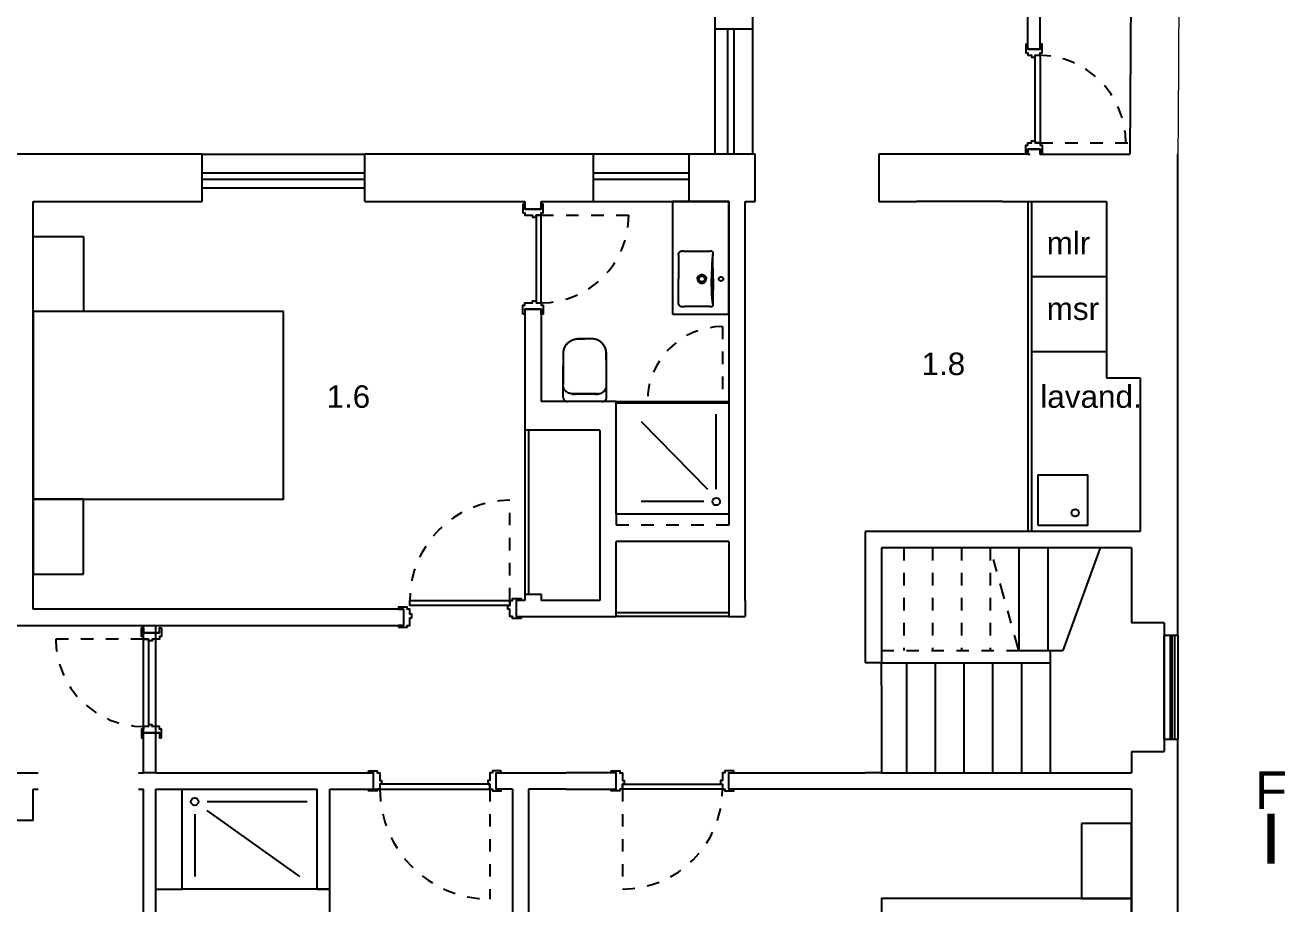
# Model space of a CAD drawing. Header units: millimetres. Extents: x 1778 to 2471, y 1406 to 1876.
# Drawn here: x 1789.61 to 1799.68, y 1624.33 to 1631.36 of the extents above; entities that cross this region are included whole.
import ezdxf
from ezdxf.enums import TextEntityAlignment as Align

# ---------------------------------------------------------------- set-up
doc = ezdxf.new("R2010")
doc.units = ezdxf.units.MM
doc.linetypes.add('DASHDOT', pattern=[25.4, 12.7, -6.35, 0, -6.35])
doc.linetypes.add('HIDDEN', pattern=[9.525, 6.35, -3.175])
for name, color, linetype in [('ARQ_CONSTRUIR_CORTE', 10, 'Continuous'), ('ARQ_CONSTRUIR_VISTA', 30, 'Continuous'), ('ARQ_CONTRUIR_VAOS', 40, 'Continuous'), ('ARQ_DEMOLIR_CORTE', 2, 'Continuous'), ('ARQ_EXISNTENTE_VISTA', 9, 'Continuous'), ('ARQ_EXISTENTE_CORTE', 6, 'Continuous'), ('ARQ_LINHA_CORTE', 4, 'Continuous'), ('ARQ_MOBILIARIO', 8, 'Continuous')]:
    doc.layers.add(name, color=color, linetype=linetype)
doc.layers.add('construcao', color=6, linetype='Continuous', lineweight=0)
doc.styles.get("Standard").update_dxf_attribs({"font": 'arial.ttf'})

msp = doc.modelspace()

# ---------------------------------------------------------------- linework, layer by layer
at = {"layer": 'ARQ_CONSTRUIR_CORTE'}
for p, q in [((1795.12, 1635.468), (1795.12, 1631.328)), ((1795.42, 1635.468), (1795.42, 1631.328)), ((1797.72, 1631.168), (1797.72, 1635.168)), ((1797.62, 1631.168), (1797.62, 1633.308)), ((1798.446, 1631.803), (1798.437, 1630.328)), ((1795.42, 1631.328), (1795.12, 1631.328)), ((1797.62, 1631.168), (1797.72, 1631.168)), ((1797.62, 1630.328), (1797.62, 1630.368)), ((1797.62, 1630.368), (1797.72, 1630.368)), ((1797.72, 1630.368), (1797.72, 1630.328)), ((1795.42, 1630.328), (1795.12, 1630.328)), ((1797.42, 1630.328), (1796.73, 1630.328)), ((1797.72, 1630.328), (1797.74, 1630.328)), ((1793.6, 1629.888), (1793.73, 1629.888)), ((1797.42, 1629.948), (1796.73, 1629.948)), ((1793.6, 1629.088), (1793.73, 1629.088)), ((1794.33, 1628.348), (1793.73, 1628.348)), ((1794.33, 1627.448), (1794.33, 1628.348)), ((1793.73, 1628.118), (1793.6, 1628.118)), ((1794.2, 1628.118), (1793.73, 1628.118)), ((1794.2, 1628.118), (1794.2, 1626.758)), ((1795.23, 1627.448), (1794.33, 1627.448)), ((1794.33, 1626.758), (1794.33, 1627.228)), ((1795.23, 1627.228), (1794.33, 1627.228)), ((1793.6, 1626.808), (1793.6, 1626.758)), ((1793.6, 1626.808), (1793.73, 1626.808)), ((1794.33, 1626.628), (1794.33, 1626.758)), ((1795.23, 1626.758), (1795.23, 1626.628)), ((1795.36, 1626.758), (1795.36, 1626.628)), ((1792.63, 1626.688), (1792.63, 1626.558)), ((1796.32, 1626.688), (1796.32, 1626.558)), ((1790.55, 1625.378), (1790.55, 1626.558)), ((1790.65, 1625.378), (1790.65, 1626.558)), ((1790.68, 1626.498), (1790.55, 1626.498)), ((1796.45, 1626.258), (1796.32, 1626.258)), ((1790.68, 1625.698), (1790.55, 1625.698)), ((1792.39, 1625.248), (1792.39, 1625.378)), ((1794.33, 1625.378), (1793.93, 1625.378)), ((1794.33, 1625.248), (1794.33, 1625.378)), ((1795.23, 1625.248), (1795.23, 1625.378)), ((1796.45, 1625.378), (1796.32, 1625.378)), ((1790.55, 1621.998), (1790.55, 1625.248)), ((1790.65, 1623.648), (1790.65, 1625.248)), ((1791.94, 1624.448), (1791.94, 1625.248)), ((1792.04, 1624.448), (1792.04, 1625.248)), ((1793.93, 1625.248), (1794.33, 1625.248)), ((1789.67, 1624.998), (1789.54, 1624.998)), ((1790.65, 1624.448), (1790.86, 1624.448)), ((1791.94, 1624.448), (1792.04, 1624.448)), ((1792.04, 1624.448), (1791.94, 1624.448))]:
    msp.add_line(p, q, dxfattribs=at)
at = {"layer": 'ARQ_CONSTRUIR_VISTA'}
for p, q in [((1795.12, 1631.328), (1795.12, 1630.328)), ((1795.42, 1631.328), (1795.42, 1630.328)), ((1797.62, 1629.948), (1797.62, 1627.308)), ((1797.65, 1629.948), (1797.65, 1628.748)), ((1797.65, 1629.348), (1798.25, 1629.348)), ((1794.138, 1628.849), (1794.022, 1628.849)), ((1797.65, 1628.748), (1798.25, 1628.748)), ((1797.65, 1628.748), (1797.65, 1627.308)), ((1793.976, 1628.411), (1793.976, 1628.411)), ((1793.976, 1628.411), (1793.976, 1628.411)), ((1793.978, 1628.411), (1793.978, 1628.411)), ((1793.978, 1628.411), (1793.978, 1628.411)), ((1793.979, 1628.411), (1793.979, 1628.41)), ((1793.98, 1628.408), (1793.993, 1628.408)), ((1793.995, 1628.41), (1793.995, 1628.411)), ((1794.165, 1628.41), (1794.165, 1628.411)), ((1794.167, 1628.408), (1794.18, 1628.408)), ((1794.182, 1628.411), (1794.182, 1628.411)), ((1794.182, 1628.411), (1794.182, 1628.411)), ((1794.182, 1628.411), (1794.182, 1628.41)), ((1794.184, 1628.411), (1794.184, 1628.411)), ((1794.184, 1628.411), (1794.184, 1628.411)), ((1794.219, 1628.348), (1793.941, 1628.348)), ((1794.33, 1628.348), (1795.23, 1628.348)), ((1794.33, 1628.338), (1795.23, 1628.338)), ((1794.53, 1628.188), (1795.059, 1627.648)), ((1795.13, 1627.648), (1795.13, 1628.248)), ((1795.03, 1627.548), (1794.53, 1627.548)), ((1795.23, 1626.658), (1794.33, 1626.658)), ((1795.23, 1626.628), (1794.33, 1626.628)), ((1796.45, 1626.078), (1796.45, 1626.258)), ((1796.45, 1625.478), (1796.45, 1625.378)), ((1790.86, 1624.448), (1790.86, 1625.248)), ((1791.06, 1625.148), (1791.86, 1625.148)), ((1790.96, 1625.048), (1790.96, 1624.548)), ((1791.8, 1624.548), (1791.06, 1625.076))]:
    msp.add_line(p, q, dxfattribs=at)
for points in [[(1794.78, 1629.048), (1795.23, 1629.048), (1795.23, 1629.948), (1794.78, 1629.948)], [(1797.7, 1627.358), (1798.1, 1627.358), (1798.1, 1627.758), (1797.7, 1627.758)]]:
    msp.add_lwpolyline(points, close=True, dxfattribs=at)
at = {"layer": 'ARQ_CONSTRUIR_VISTA', "flags": 128}
for points in [[(1795.099, 1629.329), (1795.099, 1629.332), (1795.099, 1629.334), (1795.099, 1629.336), (1795.1, 1629.338), (1795.1, 1629.339), (1795.1, 1629.341), (1795.1, 1629.342), (1795.101, 1629.342), (1795.101, 1629.343), (1795.101, 1629.343), (1795.101, 1629.342), (1795.102, 1629.342), (1795.102, 1629.341), (1795.102, 1629.339), (1795.103, 1629.338), (1795.103, 1629.336), (1795.103, 1629.334), (1795.103, 1629.332), (1795.103, 1629.329), (1795.103, 1629.327), (1795.103, 1629.325), (1795.103, 1629.323), (1795.103, 1629.321), (1795.102, 1629.319), (1795.102, 1629.318), (1795.102, 1629.317), (1795.101, 1629.316), (1795.101, 1629.316), (1795.101, 1629.316), (1795.101, 1629.316), (1795.1, 1629.317), (1795.1, 1629.318), (1795.1, 1629.319), (1795.1, 1629.321), (1795.099, 1629.323), (1795.099, 1629.325), (1795.099, 1629.327), (1795.099, 1629.329)], [(1794.022, 1628.849), (1794.045, 1628.849), (1794.063, 1628.849), (1794.068, 1628.849), (1794.08, 1628.849)], [(1794.138, 1628.849), (1794.115, 1628.849), (1794.097, 1628.849), (1794.092, 1628.849), (1794.08, 1628.849)]]:
    msp.add_lwpolyline(points, dxfattribs=at)
at = {"layer": 'ARQ_CONSTRUIR_VISTA'}
for centre, radius in [((1795.015, 1629.329), 0.023), ((1795.015, 1629.329), 0.023), ((1795.168, 1629.329), 0.0175), ((1795.13, 1627.548), 0.03), ((1798, 1627.458), 0.03), ((1790.96, 1625.148), 0.03)]:
    msp.add_circle(centre, radius, dxfattribs=at)
for centre, radius, start, end in [((1793.941, 1628.381), 0.0336, 220.8143, 269.9974), ((1793.98, 1628.41), 0.0017, 180, 270), ((1793.993, 1628.41), 0.0017, 270, 0), ((1794.003, 1628.425), 0.0181, 244.3325, 306.1306), ((1794.158, 1628.425), 0.0181, 234.1336, 295.6675), ((1794.167, 1628.41), 0.0017, 180, 270), ((1794.18, 1628.41), 0.0017, 270, 0), ((1794.219, 1628.381), 0.0336, 270.0041, 319.2085)]:
    msp.add_arc(centre, radius, start, end, dxfattribs=at)
for points, knots in [([(1794.829, 1629.522), (1794.829, 1629.525), (1794.83, 1629.528), (1794.831, 1629.533), (1794.831, 1629.534), (1794.832, 1629.537), (1794.832, 1629.537), (1794.833, 1629.539), (1794.833, 1629.539), (1794.835, 1629.543), (1794.837, 1629.545), (1794.841, 1629.548), (1794.842, 1629.549), (1794.845, 1629.55), (1794.846, 1629.551), (1794.85, 1629.552), (1794.853, 1629.553), (1794.858, 1629.553), (1794.86, 1629.553), (1794.863, 1629.553), (1794.864, 1629.553), (1794.869, 1629.552), (1794.872, 1629.552), (1794.875, 1629.551), (1794.875, 1629.551), (1794.875, 1629.551), (1794.875, 1629.551), (1794.875, 1629.551), (1794.875, 1629.551), (1794.876, 1629.551), (1794.876, 1629.551), (1794.877, 1629.551), (1794.877, 1629.551), (1794.878, 1629.55), (1794.879, 1629.55), (1794.88, 1629.55)], [0, 0, 0, 0, 0.125, 0.125, 0.1875, 0.1875, 0.21875, 0.21875, 0.25, 0.25, 0.375, 0.375, 0.4375, 0.4375, 0.5, 0.5, 0.625, 0.625, 0.6875, 0.6875, 0.75, 0.75, 0.875, 0.875, 0.882812, 0.882812, 0.886719, 0.886719, 0.890625, 0.890625, 0.90625, 0.90625, 0.9375, 0.9375, 1, 1, 1, 1]), ([(1794.829, 1629.522), (1794.829, 1629.486), (1794.829, 1629.422), (1794.829, 1629.358), (1794.829, 1629.329)], [0, 0, 0, 0, 0.56, 1, 1, 1, 1]), ([(1794.88, 1629.55), (1794.896, 1629.55), (1794.912, 1629.55), (1794.945, 1629.55), (1794.961, 1629.55), (1794.993, 1629.55), (1795.009, 1629.55), (1795.034, 1629.55), (1795.042, 1629.55), (1795.052, 1629.55), (1795.054, 1629.55), (1795.058, 1629.55), (1795.06, 1629.55), (1795.066, 1629.55), (1795.07, 1629.55), (1795.074, 1629.55)], [0, 0, 0, 0, 0.25, 0.25, 0.5, 0.5, 0.75, 0.75, 0.875, 0.875, 0.90625, 0.90625, 0.9375, 0.9375, 1, 1, 1, 1]), ([(1795.074, 1629.55), (1795.076, 1629.55), (1795.077, 1629.55), (1795.081, 1629.551), (1795.083, 1629.552), (1795.086, 1629.553), (1795.088, 1629.553), (1795.092, 1629.553), (1795.094, 1629.553), (1795.096, 1629.55), (1795.098, 1629.549), (1795.1, 1629.547), (1795.101, 1629.545), (1795.104, 1629.539), (1795.104, 1629.535), (1795.104, 1629.531)], [0, 0, 0, 0, 0.125, 0.125, 0.25, 0.25, 0.375, 0.375, 0.5, 0.5, 0.625, 0.625, 0.75, 0.75, 1, 1, 1, 1]), ([(1795.104, 1629.531), (1795.103, 1629.525), (1795.102, 1629.519), (1795.1, 1629.506), (1795.099, 1629.499), (1795.098, 1629.484), (1795.097, 1629.476), (1795.096, 1629.465), (1795.096, 1629.463), (1795.096, 1629.459), (1795.096, 1629.457), (1795.095, 1629.453), (1795.095, 1629.452), (1795.095, 1629.45), (1795.095, 1629.449), (1795.095, 1629.446), (1795.095, 1629.443), (1795.094, 1629.432), (1795.094, 1629.423), (1795.094, 1629.405), (1795.093, 1629.395), (1795.093, 1629.384), (1795.093, 1629.381), (1795.093, 1629.377), (1795.093, 1629.374), (1795.093, 1629.369), (1795.093, 1629.367), (1795.093, 1629.362), (1795.093, 1629.36), (1795.093, 1629.348), (1795.093, 1629.339), (1795.093, 1629.329)], [0, 0, 0, 0, 0.125, 0.125, 0.25, 0.25, 0.375, 0.375, 0.40625, 0.40625, 0.4375, 0.4375, 0.453125, 0.453125, 0.46875, 0.46875, 0.5, 0.5, 0.625, 0.625, 0.75, 0.75, 0.78125, 0.78125, 0.8125, 0.8125, 0.84375, 0.84375, 0.875, 0.875, 1, 1, 1, 1]), ([(1794.98, 1629.329), (1794.98, 1629.332), (1794.98, 1629.334), (1794.981, 1629.337), (1794.981, 1629.338), (1794.982, 1629.341), (1794.982, 1629.342), (1794.983, 1629.345), (1794.985, 1629.347), (1794.986, 1629.349), (1794.986, 1629.35), (1794.987, 1629.351), (1794.988, 1629.351), (1794.989, 1629.352), (1794.989, 1629.353), (1794.991, 1629.355), (1794.992, 1629.356), (1794.993, 1629.357), (1794.994, 1629.357), (1794.995, 1629.358), (1794.995, 1629.358), (1794.997, 1629.36), (1794.999, 1629.361), (1795.003, 1629.362), (1795.004, 1629.363), (1795.005, 1629.363), (1795.006, 1629.363), (1795.007, 1629.363), (1795.008, 1629.364), (1795.01, 1629.364), (1795.013, 1629.364), (1795.016, 1629.364), (1795.016, 1629.364), (1795.017, 1629.364), (1795.018, 1629.364), (1795.02, 1629.364), (1795.021, 1629.364), (1795.024, 1629.363), (1795.026, 1629.363), (1795.029, 1629.362), (1795.029, 1629.361), (1795.031, 1629.361), (1795.031, 1629.361), (1795.033, 1629.36), (1795.034, 1629.359), (1795.035, 1629.358), (1795.036, 1629.357), (1795.038, 1629.356), (1795.039, 1629.355), (1795.041, 1629.353), (1795.043, 1629.351), (1795.045, 1629.348), (1795.045, 1629.347), (1795.046, 1629.345), (1795.047, 1629.344), (1795.048, 1629.341), (1795.049, 1629.338), (1795.05, 1629.335), (1795.05, 1629.334), (1795.05, 1629.332), (1795.05, 1629.33), (1795.05, 1629.329)], [0, 0, 0, 0, 0.0625, 0.0625, 0.09375, 0.09375, 0.125, 0.125, 0.1875, 0.1875, 0.203125, 0.203125, 0.21875, 0.21875, 0.25, 0.25, 0.28125, 0.28125, 0.296875, 0.296875, 0.3125, 0.3125, 0.375, 0.375, 0.40625, 0.40625, 0.421875, 0.421875, 0.4375, 0.4375, 0.5, 0.5, 0.515625, 0.515625, 0.53125, 0.53125, 0.5625, 0.5625, 0.625, 0.625, 0.640625, 0.640625, 0.65625, 0.65625, 0.6875, 0.6875, 0.71875, 0.71875, 0.75, 0.75, 0.8125, 0.8125, 0.84375, 0.84375, 0.875, 0.875, 0.9375, 0.9375, 0.96875, 0.96875, 1, 1, 1, 1]), ([(1794.829, 1629.137), (1794.829, 1629.173), (1794.829, 1629.237), (1794.829, 1629.301), (1794.829, 1629.329)], [0, 0, 0, 0, 0.56, 1, 1, 1, 1]), ([(1794.98, 1629.329), (1794.98, 1629.327), (1794.98, 1629.325), (1794.981, 1629.321), (1794.981, 1629.32), (1794.982, 1629.318), (1794.982, 1629.317), (1794.983, 1629.314), (1794.985, 1629.312), (1794.986, 1629.309), (1794.986, 1629.309), (1794.987, 1629.308), (1794.988, 1629.307), (1794.989, 1629.306), (1794.989, 1629.305), (1794.991, 1629.304), (1794.992, 1629.303), (1794.993, 1629.302), (1794.994, 1629.301), (1794.995, 1629.301), (1794.995, 1629.3), (1794.997, 1629.299), (1794.999, 1629.298), (1795.003, 1629.296), (1795.004, 1629.296), (1795.005, 1629.296), (1795.006, 1629.295), (1795.007, 1629.295), (1795.008, 1629.295), (1795.01, 1629.294), (1795.013, 1629.294), (1795.016, 1629.294), (1795.016, 1629.294), (1795.017, 1629.294), (1795.018, 1629.294), (1795.02, 1629.295), (1795.021, 1629.295), (1795.024, 1629.295), (1795.026, 1629.296), (1795.029, 1629.297), (1795.029, 1629.297), (1795.031, 1629.298), (1795.031, 1629.298), (1795.033, 1629.299), (1795.034, 1629.299), (1795.035, 1629.301), (1795.036, 1629.301), (1795.038, 1629.303), (1795.039, 1629.304), (1795.041, 1629.306), (1795.043, 1629.308), (1795.045, 1629.311), (1795.045, 1629.312), (1795.046, 1629.314), (1795.047, 1629.315), (1795.048, 1629.318), (1795.049, 1629.32), (1795.05, 1629.324), (1795.05, 1629.325), (1795.05, 1629.327), (1795.05, 1629.328), (1795.05, 1629.329)], [0, 0, 0, 0, 0.0625, 0.0625, 0.09375, 0.09375, 0.125, 0.125, 0.1875, 0.1875, 0.203125, 0.203125, 0.21875, 0.21875, 0.25, 0.25, 0.28125, 0.28125, 0.296875, 0.296875, 0.3125, 0.3125, 0.375, 0.375, 0.40625, 0.40625, 0.421875, 0.421875, 0.4375, 0.4375, 0.5, 0.5, 0.515625, 0.515625, 0.53125, 0.53125, 0.5625, 0.5625, 0.625, 0.625, 0.640625, 0.640625, 0.65625, 0.65625, 0.6875, 0.6875, 0.71875, 0.71875, 0.75, 0.75, 0.8125, 0.8125, 0.84375, 0.84375, 0.875, 0.875, 0.9375, 0.9375, 0.96875, 0.96875, 1, 1, 1, 1]), ([(1795.104, 1629.128), (1795.103, 1629.134), (1795.102, 1629.14), (1795.1, 1629.153), (1795.099, 1629.16), (1795.098, 1629.175), (1795.097, 1629.183), (1795.096, 1629.193), (1795.096, 1629.195), (1795.096, 1629.2), (1795.096, 1629.202), (1795.095, 1629.205), (1795.095, 1629.206), (1795.095, 1629.209), (1795.095, 1629.21), (1795.095, 1629.213), (1795.095, 1629.215), (1795.094, 1629.227), (1795.094, 1629.236), (1795.094, 1629.254), (1795.093, 1629.263), (1795.093, 1629.275), (1795.093, 1629.277), (1795.093, 1629.282), (1795.093, 1629.284), (1795.093, 1629.289), (1795.093, 1629.292), (1795.093, 1629.296), (1795.093, 1629.299), (1795.093, 1629.31), (1795.093, 1629.32), (1795.093, 1629.329)], [0, 0, 0, 0, 0.125, 0.125, 0.25, 0.25, 0.375, 0.375, 0.40625, 0.40625, 0.4375, 0.4375, 0.453125, 0.453125, 0.46875, 0.46875, 0.5, 0.5, 0.625, 0.625, 0.75, 0.75, 0.78125, 0.78125, 0.8125, 0.8125, 0.84375, 0.84375, 0.875, 0.875, 1, 1, 1, 1]), ([(1794.88, 1629.109), (1794.88, 1629.109), (1794.88, 1629.109), (1794.879, 1629.109), (1794.879, 1629.109), (1794.879, 1629.108), (1794.878, 1629.108), (1794.878, 1629.108), (1794.878, 1629.108), (1794.877, 1629.108), (1794.877, 1629.108), (1794.876, 1629.108), (1794.876, 1629.108), (1794.875, 1629.108), (1794.875, 1629.108), (1794.875, 1629.107), (1794.874, 1629.107), (1794.874, 1629.107), (1794.873, 1629.107), (1794.873, 1629.107), (1794.872, 1629.107), (1794.871, 1629.107), (1794.871, 1629.107), (1794.87, 1629.107), (1794.869, 1629.106), (1794.868, 1629.106), (1794.867, 1629.106), (1794.867, 1629.106), (1794.865, 1629.106), (1794.863, 1629.106), (1794.861, 1629.106), (1794.859, 1629.106), (1794.858, 1629.106), (1794.856, 1629.106), (1794.855, 1629.106), (1794.854, 1629.106), (1794.852, 1629.106), (1794.851, 1629.107), (1794.85, 1629.107), (1794.849, 1629.107), (1794.847, 1629.108), (1794.846, 1629.108), (1794.844, 1629.109), (1794.843, 1629.11), (1794.841, 1629.111), (1794.84, 1629.112), (1794.839, 1629.113), (1794.838, 1629.114), (1794.836, 1629.115), (1794.835, 1629.116), (1794.835, 1629.117), (1794.834, 1629.118), (1794.834, 1629.119), (1794.833, 1629.12), (1794.833, 1629.12), (1794.833, 1629.121), (1794.833, 1629.121), (1794.832, 1629.122), (1794.832, 1629.122), (1794.832, 1629.123), (1794.832, 1629.123), (1794.832, 1629.124), (1794.831, 1629.124), (1794.831, 1629.125), (1794.831, 1629.125), (1794.831, 1629.125), (1794.831, 1629.126), (1794.831, 1629.126), (1794.83, 1629.127), (1794.83, 1629.127), (1794.83, 1629.128), (1794.83, 1629.129), (1794.83, 1629.13), (1794.829, 1629.132), (1794.829, 1629.133), (1794.829, 1629.134), (1794.829, 1629.135), (1794.829, 1629.136), (1794.829, 1629.136), (1794.829, 1629.137)], [0, 0, 0, 0, 0.0041665, 0.0084384, 0.0128186, 0.0173096, 0.0219138, 0.0266333, 0.0314702, 0.0364263, 0.0461577, 0.0564898, 0.0606376, 0.064902, 0.0698701, 0.0751389, 0.0807154, 0.0882677, 0.0964334, 0.1052157, 0.1146181, 0.1246441, 0.1352975, 0.146582, 0.1585015, 0.1710601, 0.1842618, 0.1981106, 0.2126106, 0.2473706, 0.2784011, 0.3056364, 0.3290236, 0.348522, 0.3701138, 0.3909706, 0.4110906, 0.430473, 0.4491182, 0.4670281, 0.4842059, 0.5116131, 0.5380821, 0.563651, 0.5883633, 0.6122683, 0.6354216, 0.6578851, 0.6797275, 0.7010241, 0.7218564, 0.7423116, 0.7505221, 0.7585848, 0.7665002, 0.7742688, 0.7818914, 0.7893686, 0.7967012, 0.80389, 0.810936, 0.81784, 0.8246031, 0.8312263, 0.8377106, 0.8440574, 0.8502677, 0.8563428, 0.8622841, 0.8680929, 0.8838916, 0.899368, 0.9145365, 0.9294124, 0.9440118, 0.958352, 0.9724509, 0.9863271, 1, 1, 1, 1]), ([(1795.074, 1629.109), (1795.072, 1629.109), (1795.068, 1629.109), (1795.061, 1629.109), (1795.054, 1629.109), (1795.046, 1629.109), (1795.037, 1629.109), (1795.027, 1629.109), (1795.016, 1629.109), (1795.004, 1629.109), (1794.991, 1629.109), (1794.976, 1629.109), (1794.959, 1629.109), (1794.942, 1629.109), (1794.927, 1629.109), (1794.913, 1629.109), (1794.9, 1629.109), (1794.89, 1629.109), (1794.883, 1629.109), (1794.88, 1629.109)], [0, 0, 0, 0, 0.030369, 0.06409, 0.101346, 0.142415, 0.187681, 0.237919, 0.294535, 0.357842, 0.426147, 0.499681, 0.593233, 0.680376, 0.760455, 0.832898, 0.897194, 0.952978, 1, 1, 1, 1]), ([(1795.104, 1629.128), (1795.104, 1629.128), (1795.104, 1629.127), (1795.104, 1629.127), (1795.104, 1629.126), (1795.104, 1629.126), (1795.104, 1629.125), (1795.104, 1629.125), (1795.104, 1629.124), (1795.104, 1629.124), (1795.104, 1629.123), (1795.104, 1629.123), (1795.104, 1629.122), (1795.104, 1629.122), (1795.104, 1629.121), (1795.104, 1629.121), (1795.104, 1629.12), (1795.104, 1629.12), (1795.103, 1629.119), (1795.103, 1629.118), (1795.103, 1629.118), (1795.103, 1629.117), (1795.103, 1629.116), (1795.102, 1629.116), (1795.102, 1629.115), (1795.102, 1629.115), (1795.102, 1629.115), (1795.102, 1629.114), (1795.102, 1629.114), (1795.101, 1629.114), (1795.101, 1629.113), (1795.101, 1629.113), (1795.101, 1629.113), (1795.101, 1629.112), (1795.1, 1629.112), (1795.1, 1629.112), (1795.1, 1629.112), (1795.1, 1629.111), (1795.099, 1629.111), (1795.099, 1629.111), (1795.099, 1629.11), (1795.098, 1629.11), (1795.097, 1629.109), (1795.097, 1629.108), (1795.096, 1629.108), (1795.096, 1629.108), (1795.096, 1629.108), (1795.095, 1629.107), (1795.095, 1629.107), (1795.095, 1629.107), (1795.095, 1629.107), (1795.094, 1629.107), (1795.094, 1629.106), (1795.094, 1629.106), (1795.094, 1629.106), (1795.093, 1629.106), (1795.093, 1629.106), (1795.093, 1629.106), (1795.093, 1629.106), (1795.092, 1629.106), (1795.092, 1629.106), (1795.092, 1629.106), (1795.092, 1629.106), (1795.091, 1629.106), (1795.091, 1629.105), (1795.091, 1629.105), (1795.09, 1629.105), (1795.09, 1629.105), (1795.089, 1629.105), (1795.088, 1629.106), (1795.086, 1629.106), (1795.085, 1629.106), (1795.084, 1629.106), (1795.083, 1629.107), (1795.082, 1629.107), (1795.081, 1629.107), (1795.081, 1629.107), (1795.08, 1629.107), (1795.08, 1629.108), (1795.079, 1629.108), (1795.078, 1629.108), (1795.078, 1629.108), (1795.077, 1629.108), (1795.077, 1629.108), (1795.076, 1629.108), (1795.076, 1629.109), (1795.075, 1629.109), (1795.074, 1629.109), (1795.074, 1629.109), (1795.074, 1629.109)], [0, 0, 0, 0, 0.0088284, 0.0177786, 0.0268542, 0.0360587, 0.0453957, 0.0548684, 0.0644799, 0.0742333, 0.0841313, 0.0941767, 0.1043722, 0.1147201, 0.125223, 0.1351708, 0.1460051, 0.1577286, 0.170344, 0.1838536, 0.1982594, 0.2135634, 0.2297676, 0.2468736, 0.2528927, 0.2590854, 0.2654627, 0.2720345, 0.2788099, 0.2857973, 0.2930042, 0.3004376, 0.3081039, 0.3160088, 0.3241577, 0.3325554, 0.3412065, 0.3501149, 0.3592846, 0.3687189, 0.3790296, 0.3990232, 0.4286975, 0.4401306, 0.4508091, 0.4607344, 0.4699083, 0.4783327, 0.4860107, 0.4910906, 0.496285, 0.501606, 0.5070645, 0.512671, 0.5184351, 0.5243658, 0.5304711, 0.5367588, 0.5432357, 0.5499083, 0.5567825, 0.5638639, 0.5711574, 0.5786677, 0.5863991, 0.5943557, 0.6025411, 0.6109587, 0.6381668, 0.6711394, 0.7099407, 0.7546192, 0.7769098, 0.7976788, 0.816924, 0.8346437, 0.850837, 0.8655035, 0.878644, 0.8902603, 0.9053176, 0.9196131, 0.9331608, 0.9459782, 0.9580857, 0.9695085, 0.9802765, 0.9904259, 1, 1, 1, 1]), ([(1793.908, 1628.736), (1793.909, 1628.74), (1793.909, 1628.748), (1793.911, 1628.758), (1793.913, 1628.768), (1793.917, 1628.777), (1793.921, 1628.786), (1793.925, 1628.795), (1793.931, 1628.803), (1793.937, 1628.81), (1793.944, 1628.817), (1793.951, 1628.824), (1793.959, 1628.83), (1793.967, 1628.835), (1793.976, 1628.839), (1793.983, 1628.842), (1793.989, 1628.844), (1793.994, 1628.846), (1794.002, 1628.847), (1794.011, 1628.849), (1794.019, 1628.849), (1794.022, 1628.849)], [0, 0, 0, 0, 0.064076, 0.128152, 0.182605, 0.237253, 0.291901, 0.346353, 0.400788, 0.455417, 0.510045, 0.564479, 0.618842, 0.673399, 0.727956, 0.782319, 0.801115, 0.838782, 0.87645, 0.938225, 1, 1, 1, 1]), ([(1793.909, 1628.737), (1793.909, 1628.74), (1793.909, 1628.746), (1793.911, 1628.754), (1793.913, 1628.764), (1793.916, 1628.774), (1793.92, 1628.784), (1793.925, 1628.793), (1793.93, 1628.801), (1793.936, 1628.809), (1793.943, 1628.816), (1793.95, 1628.822), (1793.958, 1628.828), (1793.966, 1628.834), (1793.975, 1628.838), (1793.984, 1628.842), (1793.993, 1628.845), (1794.003, 1628.847), (1794.012, 1628.849), (1794.019, 1628.849), (1794.022, 1628.849)], [0, 0, 0, 0, 0.045687, 0.091373, 0.15284, 0.214444, 0.275914, 0.33116, 0.3866, 0.442041, 0.497288, 0.5529, 0.608712, 0.664523, 0.720132, 0.77556, 0.831189, 0.886816, 0.94224, 1, 1, 1, 1]), ([(1794.251, 1628.737), (1794.251, 1628.74), (1794.251, 1628.746), (1794.249, 1628.754), (1794.247, 1628.764), (1794.244, 1628.774), (1794.24, 1628.784), (1794.235, 1628.793), (1794.23, 1628.801), (1794.224, 1628.809), (1794.217, 1628.816), (1794.21, 1628.822), (1794.202, 1628.828), (1794.194, 1628.834), (1794.185, 1628.838), (1794.176, 1628.842), (1794.167, 1628.845), (1794.157, 1628.847), (1794.148, 1628.849), (1794.141, 1628.849), (1794.138, 1628.849)], [0, 0, 0, 0, 0.045687, 0.091373, 0.15284, 0.214444, 0.275914, 0.33116, 0.3866, 0.442041, 0.497288, 0.5529, 0.608712, 0.664523, 0.720132, 0.77556, 0.831189, 0.886816, 0.94224, 1, 1, 1, 1]), ([(1794.252, 1628.736), (1794.251, 1628.74), (1794.251, 1628.748), (1794.249, 1628.758), (1794.247, 1628.768), (1794.244, 1628.777), (1794.239, 1628.786), (1794.235, 1628.795), (1794.229, 1628.803), (1794.223, 1628.81), (1794.217, 1628.817), (1794.209, 1628.824), (1794.201, 1628.829), (1794.193, 1628.835), (1794.185, 1628.839), (1794.178, 1628.842), (1794.171, 1628.844), (1794.166, 1628.846), (1794.158, 1628.847), (1794.149, 1628.849), (1794.141, 1628.849), (1794.138, 1628.849)], [0, 0, 0, 0, 0.063756, 0.128149, 0.181914, 0.23568, 0.291017, 0.346353, 0.400105, 0.453858, 0.50917, 0.564483, 0.618166, 0.671849, 0.727087, 0.782325, 0.80112, 0.838722, 0.876453, 0.937942, 1, 1, 1, 1]), ([(1793.907, 1628.382), (1793.907, 1628.441), (1793.908, 1628.5), (1793.908, 1628.575), (1793.908, 1628.589), (1793.908, 1628.612), (1793.908, 1628.619), (1793.908, 1628.634), (1793.908, 1628.641), (1793.908, 1628.663), (1793.909, 1628.678), (1793.909, 1628.7), (1793.909, 1628.708), (1793.909, 1628.719), (1793.909, 1628.723), (1793.909, 1628.728), (1793.909, 1628.73), (1793.909, 1628.733), (1793.909, 1628.734), (1793.909, 1628.736), (1793.909, 1628.737), (1793.909, 1628.737)], [0, 0, 0, 0, 0.5, 0.5, 0.625, 0.625, 0.6875, 0.6875, 0.75, 0.75, 0.875, 0.875, 0.9375, 0.9375, 0.96875, 0.96875, 0.984375, 0.984375, 0.992187, 0.992187, 1, 1, 1, 1]), ([(1793.907, 1628.481), (1793.907, 1628.536), (1793.907, 1628.605), (1793.908, 1628.683), (1793.908, 1628.713), (1793.908, 1628.729), (1793.908, 1628.736)], [0, 0, 0, 0, 0.640999, 0.8205, 0.91025, 1, 1, 1, 1]), ([(1794.253, 1628.382), (1794.253, 1628.441), (1794.253, 1628.5), (1794.252, 1628.575), (1794.252, 1628.589), (1794.252, 1628.612), (1794.252, 1628.619), (1794.252, 1628.634), (1794.252, 1628.641), (1794.252, 1628.663), (1794.251, 1628.678), (1794.251, 1628.7), (1794.251, 1628.708), (1794.251, 1628.719), (1794.251, 1628.723), (1794.251, 1628.728), (1794.251, 1628.73), (1794.251, 1628.733), (1794.251, 1628.734), (1794.251, 1628.736), (1794.251, 1628.737), (1794.251, 1628.737)], [0, 0, 0, 0, 0.5, 0.5, 0.625, 0.625, 0.6875, 0.6875, 0.75, 0.75, 0.875, 0.875, 0.9375, 0.9375, 0.96875, 0.96875, 0.984375, 0.984375, 0.992187, 0.992187, 1, 1, 1, 1]), ([(1794.253, 1628.481), (1794.253, 1628.536), (1794.253, 1628.605), (1794.252, 1628.683), (1794.252, 1628.713), (1794.252, 1628.729), (1794.252, 1628.736)], [0, 0, 0, 0, 0.640999, 0.8205, 0.91025, 1, 1, 1, 1]), ([(1793.935, 1628.425), (1793.932, 1628.426), (1793.928, 1628.43), (1793.922, 1628.436), (1793.918, 1628.442), (1793.915, 1628.447), (1793.912, 1628.452), (1793.911, 1628.457), (1793.909, 1628.461), (1793.908, 1628.465), (1793.907, 1628.47), (1793.907, 1628.476), (1793.907, 1628.479), (1793.907, 1628.481)], [0, 0, 0, 0, 0.138223, 0.278821, 0.367674, 0.456527, 0.54796, 0.639392, 0.678655, 0.757222, 0.836217, 0.917868, 1, 1, 1, 1]), ([(1794.225, 1628.425), (1794.228, 1628.426), (1794.232, 1628.43), (1794.238, 1628.437), (1794.243, 1628.444), (1794.247, 1628.45), (1794.249, 1628.456), (1794.251, 1628.461), (1794.252, 1628.465), (1794.253, 1628.47), (1794.253, 1628.476), (1794.253, 1628.479), (1794.253, 1628.481)], [0, 0, 0, 0, 0.139423, 0.278846, 0.398888, 0.519312, 0.639354, 0.678622, 0.757411, 0.8362, 0.9181, 1, 1, 1, 1]), ([(1793.907, 1628.382), (1793.907, 1628.381), (1793.907, 1628.38), (1793.907, 1628.377), (1793.908, 1628.374), (1793.909, 1628.37), (1793.91, 1628.367), (1793.911, 1628.365), (1793.913, 1628.362), (1793.914, 1628.36), (1793.915, 1628.36)], [0, 0, 0, 0, 0.0851159, 0.2134022, 0.3486192, 0.4827037, 0.6175376, 0.7538046, 0.8895639, 1, 1, 1, 1]), ([(1793.976, 1628.411), (1793.974, 1628.411), (1793.97, 1628.411), (1793.964, 1628.412), (1793.957, 1628.413), (1793.951, 1628.415), (1793.947, 1628.417), (1793.943, 1628.419), (1793.939, 1628.422), (1793.936, 1628.424), (1793.935, 1628.425)], [0, 0, 0, 0, 0.148406, 0.296799, 0.449987, 0.603115, 0.700621, 0.7981, 0.899091, 1, 1, 1, 1]), ([(1793.978, 1628.411), (1793.977, 1628.411), (1793.977, 1628.411), (1793.977, 1628.411), (1793.977, 1628.411), (1793.977, 1628.411), (1793.977, 1628.411), (1793.977, 1628.411), (1793.976, 1628.411), (1793.976, 1628.411), (1793.976, 1628.411)], [0, 0, 0, 0, 0.493034, 0.802496, 0.868651, 0.912739, 0.956553, 0.974643, 0.989875, 1, 1, 1, 1]), ([(1793.976, 1628.411), (1793.976, 1628.411), (1793.976, 1628.411), (1793.976, 1628.411), (1793.976, 1628.411)], [0, 0, 0, 0, 0.215619, 1, 1, 1, 1]), ([(1793.976, 1628.411), (1793.976, 1628.411), (1793.976, 1628.411), (1793.976, 1628.411), (1793.976, 1628.411)], [0, 0, 0, 0, 0.822022, 1, 1, 1, 1]), ([(1793.977, 1628.411), (1793.977, 1628.411), (1793.977, 1628.411), (1793.977, 1628.411), (1793.976, 1628.411)], [0, 0, 0, 0, 0.115197, 1, 1, 1, 1]), ([(1793.978, 1628.411), (1793.993, 1628.411), (1794.022, 1628.411), (1794.056, 1628.411), (1794.075, 1628.411), (1794.08, 1628.411)], [0, 0, 0, 0, 0.432708, 0.865451, 1, 1, 1, 1]), ([(1794.08, 1628.411), (1794.065, 1628.411), (1794.036, 1628.411), (1794.002, 1628.411), (1793.982, 1628.411), (1793.978, 1628.411)], [0, 0, 0, 0, 0.432677, 0.865389, 1, 1, 1, 1]), ([(1794.182, 1628.411), (1794.167, 1628.411), (1794.138, 1628.411), (1794.104, 1628.411), (1794.085, 1628.411), (1794.08, 1628.411)], [0, 0, 0, 0, 0.432708, 0.865451, 1, 1, 1, 1]), ([(1794.08, 1628.411), (1794.095, 1628.411), (1794.124, 1628.411), (1794.158, 1628.411), (1794.178, 1628.411), (1794.182, 1628.411)], [0, 0, 0, 0, 0.4326773, 0.8653891, 1, 1, 1, 1]), ([(1794.182, 1628.411), (1794.183, 1628.411), (1794.183, 1628.411), (1794.183, 1628.411), (1794.183, 1628.411), (1794.183, 1628.411), (1794.183, 1628.411), (1794.183, 1628.411), (1794.184, 1628.411), (1794.184, 1628.411), (1794.184, 1628.411)], [0, 0, 0, 0, 0.493034, 0.802496, 0.868651, 0.912739, 0.956553, 0.974643, 0.989875, 1, 1, 1, 1]), ([(1794.183, 1628.411), (1794.183, 1628.411), (1794.183, 1628.411), (1794.183, 1628.411), (1794.184, 1628.411)], [0, 0, 0, 0, 0.115197, 1, 1, 1, 1]), ([(1794.184, 1628.411), (1794.186, 1628.411), (1794.19, 1628.411), (1794.196, 1628.412), (1794.203, 1628.413), (1794.209, 1628.415), (1794.213, 1628.417), (1794.217, 1628.419), (1794.221, 1628.422), (1794.224, 1628.424), (1794.225, 1628.425)], [0, 0, 0, 0, 0.148406, 0.296799, 0.449987, 0.603115, 0.700621, 0.7981, 0.899091, 1, 1, 1, 1]), ([(1794.184, 1628.411), (1794.184, 1628.411), (1794.184, 1628.411), (1794.184, 1628.411), (1794.184, 1628.411)], [0, 0, 0, 0, 0.215619, 1, 1, 1, 1]), ([(1794.184, 1628.411), (1794.184, 1628.411), (1794.184, 1628.411), (1794.184, 1628.411), (1794.184, 1628.411)], [0, 0, 0, 0, 0.822022, 1, 1, 1, 1]), ([(1794.245, 1628.36), (1794.246, 1628.361), (1794.247, 1628.362), (1794.248, 1628.363), (1794.248, 1628.363), (1794.248, 1628.364), (1794.249, 1628.365), (1794.25, 1628.367), (1794.251, 1628.369), (1794.252, 1628.371), (1794.252, 1628.372), (1794.252, 1628.374), (1794.252, 1628.374), (1794.253, 1628.375), (1794.253, 1628.376), (1794.253, 1628.378), (1794.253, 1628.38), (1794.253, 1628.382)], [0, 0, 0, 0, 0.125, 0.125, 0.1875, 0.1875, 0.25, 0.25, 0.5, 0.5, 0.625, 0.625, 0.6875, 0.6875, 0.75, 0.75, 1, 1, 1, 1])]:
    msp.add_open_spline(points, degree=3, knots=knots, dxfattribs=at)
for points in [[(1795.105, 1629.329), (1795.104, 1629.396), (1795.104, 1629.464), (1795.104, 1629.531)], [(1795.105, 1629.329), (1795.104, 1629.262), (1795.104, 1629.195), (1795.104, 1629.128)]]:
    msp.add_open_spline(points, degree=3, dxfattribs=at)
at = {"layer": 'ARQ_CONTRUIR_VAOS'}
for p, q in [((1795.22, 1631.328), (1795.22, 1630.328)), ((1795.27, 1631.328), (1795.27, 1630.328)), ((1791.02, 1630.178), (1792.32, 1630.178)), ((1794.15, 1630.178), (1794.91, 1630.178)), ((1791.02, 1630.128), (1792.32, 1630.128)), ((1794.15, 1630.128), (1794.91, 1630.128)), ((1793.6, 1628.118), (1793.6, 1626.808)), ((1793.63, 1628.118), (1793.63, 1626.808)), ((1798.71, 1626.478), (1798.71, 1625.648)), ((1798.76, 1626.478), (1798.76, 1625.648)), ((1791.94, 1624.448), (1790.86, 1624.448)), ((1792.04, 1623.648), (1792.04, 1624.448))]:
    msp.add_line(p, q, dxfattribs=at)
at = {"layer": 'ARQ_CONTRUIR_VAOS', "linetype": 'HIDDEN', "ltscale": 0.01}
for p, q in [((1797.72, 1630.418), (1798.42, 1630.418)), ((1793.73, 1629.838), (1794.43, 1629.838)), ((1795.18, 1628.948), (1795.18, 1628.348)), ((1793.48, 1626.758), (1793.48, 1627.558)), ((1794.33, 1627.448), (1794.33, 1627.358)), ((1795.23, 1627.448), (1795.23, 1627.358)), ((1795.23, 1627.358), (1794.33, 1627.358)), ((1790.55, 1626.448), (1789.85, 1626.448)), ((1793.32, 1625.248), (1793.32, 1624.368)), ((1794.38, 1625.248), (1794.38, 1624.448))]:
    msp.add_line(p, q, dxfattribs=at)
at = {"layer": 'ARQ_CONTRUIR_VAOS'}
for points in [[(1797.605, 1631.208), (1797.605, 1631.138), (1797.62, 1631.138), (1797.62, 1631.118), (1797.65, 1631.118), (1797.65, 1631.103), (1797.68, 1631.103), (1797.68, 1631.118), (1797.72, 1631.118), (1797.72, 1631.138), (1797.735, 1631.138), (1797.735, 1631.208), (1797.72, 1631.208), (1797.72, 1631.168), (1797.62, 1631.168), (1797.62, 1631.208)], [(1797.68, 1630.418), (1797.68, 1631.118), (1797.72, 1631.118), (1797.72, 1630.418)], [(1797.605, 1630.328), (1797.605, 1630.398), (1797.62, 1630.398), (1797.62, 1630.418), (1797.65, 1630.418), (1797.65, 1630.433), (1797.68, 1630.433), (1797.68, 1630.418), (1797.72, 1630.418), (1797.72, 1630.398), (1797.735, 1630.398), (1797.735, 1630.328), (1797.72, 1630.328), (1797.72, 1630.368), (1797.62, 1630.368), (1797.62, 1630.328)], [(1793.585, 1629.928), (1793.585, 1629.858), (1793.6, 1629.858), (1793.6, 1629.838), (1793.66, 1629.838), (1793.66, 1629.823), (1793.69, 1629.823), (1793.69, 1629.838), (1793.73, 1629.838), (1793.73, 1629.858), (1793.745, 1629.858), (1793.745, 1629.928), (1793.73, 1629.928), (1793.73, 1629.888), (1793.6, 1629.888), (1793.6, 1629.928)], [(1793.69, 1629.838), (1793.69, 1629.138), (1793.73, 1629.138), (1793.73, 1629.838)], [(1793.585, 1629.048), (1793.585, 1629.118), (1793.6, 1629.118), (1793.6, 1629.138), (1793.66, 1629.138), (1793.66, 1629.153), (1793.69, 1629.153), (1793.69, 1629.138), (1793.73, 1629.138), (1793.73, 1629.118), (1793.745, 1629.118), (1793.745, 1629.048), (1793.73, 1629.048), (1793.73, 1629.088), (1793.6, 1629.088), (1793.6, 1629.048)], [(1793.48, 1626.718), (1792.68, 1626.718), (1792.68, 1626.758), (1793.48, 1626.758)], [(1793.57, 1626.613), (1793.5, 1626.613), (1793.5, 1626.628), (1793.48, 1626.628), (1793.48, 1626.688), (1793.465, 1626.688), (1793.465, 1626.718), (1793.48, 1626.718), (1793.48, 1626.758), (1793.5, 1626.758), (1793.5, 1626.773), (1793.57, 1626.773), (1793.57, 1626.758), (1793.53, 1626.758), (1793.53, 1626.628), (1793.57, 1626.628)], [(1792.59, 1626.543), (1792.66, 1626.543), (1792.66, 1626.558), (1792.68, 1626.558), (1792.68, 1626.618), (1792.695, 1626.618), (1792.695, 1626.648), (1792.68, 1626.648), (1792.68, 1626.688), (1792.66, 1626.688), (1792.66, 1626.703), (1792.59, 1626.703), (1792.59, 1626.688), (1792.63, 1626.688), (1792.63, 1626.558), (1792.59, 1626.558)], [(1790.695, 1626.538), (1790.695, 1626.468), (1790.68, 1626.468), (1790.68, 1626.448), (1790.62, 1626.448), (1790.62, 1626.433), (1790.59, 1626.433), (1790.59, 1626.448), (1790.55, 1626.448), (1790.55, 1626.468), (1790.535, 1626.468), (1790.535, 1626.538), (1790.55, 1626.538), (1790.55, 1626.498), (1790.68, 1626.498), (1790.68, 1626.538)], [(1790.59, 1626.448), (1790.59, 1625.748), (1790.55, 1625.748), (1790.55, 1626.448)], [(1790.695, 1625.658), (1790.695, 1625.728), (1790.68, 1625.728), (1790.68, 1625.748), (1790.62, 1625.748), (1790.62, 1625.763), (1790.59, 1625.763), (1790.59, 1625.748), (1790.55, 1625.748), (1790.55, 1625.728), (1790.535, 1625.728), (1790.535, 1625.658), (1790.55, 1625.658), (1790.55, 1625.698), (1790.68, 1625.698), (1790.68, 1625.658)], [(1792.35, 1625.393), (1792.42, 1625.393), (1792.42, 1625.378), (1792.44, 1625.378), (1792.44, 1625.318), (1792.455, 1625.318), (1792.455, 1625.288), (1792.44, 1625.288), (1792.44, 1625.248), (1792.42, 1625.248), (1792.42, 1625.233), (1792.35, 1625.233), (1792.35, 1625.248), (1792.39, 1625.248), (1792.39, 1625.378), (1792.35, 1625.378)], [(1793.41, 1625.393), (1793.34, 1625.393), (1793.34, 1625.378), (1793.32, 1625.378), (1793.32, 1625.318), (1793.305, 1625.318), (1793.305, 1625.288), (1793.32, 1625.288), (1793.32, 1625.248), (1793.34, 1625.248), (1793.34, 1625.233), (1793.41, 1625.233), (1793.41, 1625.248), (1793.37, 1625.248), (1793.37, 1625.378), (1793.41, 1625.378)], [(1794.29, 1625.393), (1794.36, 1625.393), (1794.36, 1625.378), (1794.38, 1625.378), (1794.38, 1625.318), (1794.395, 1625.318), (1794.395, 1625.288), (1794.38, 1625.288), (1794.38, 1625.248), (1794.36, 1625.248), (1794.36, 1625.233), (1794.29, 1625.233), (1794.29, 1625.248), (1794.33, 1625.248), (1794.33, 1625.378), (1794.29, 1625.378)], [(1795.27, 1625.393), (1795.2, 1625.393), (1795.2, 1625.378), (1795.18, 1625.378), (1795.18, 1625.318), (1795.165, 1625.318), (1795.165, 1625.288), (1795.18, 1625.288), (1795.18, 1625.248), (1795.2, 1625.248), (1795.2, 1625.233), (1795.27, 1625.233), (1795.27, 1625.248), (1795.23, 1625.248), (1795.23, 1625.378), (1795.27, 1625.378)], [(1793.32, 1625.288), (1792.44, 1625.288), (1792.44, 1625.248), (1793.32, 1625.248)], [(1794.38, 1625.288), (1795.18, 1625.288), (1795.18, 1625.248), (1794.38, 1625.248)]]:
    msp.add_lwpolyline(points, close=True, dxfattribs=at)
at = {"layer": 'ARQ_CONTRUIR_VAOS', "linetype": 'HIDDEN', "ltscale": 0.01}
for centre, radius, start, end in [((1797.705, 1630.418), 0.7, 0, 90), ((1793.73, 1629.838), 0.7, 270, 0), ((1795.18, 1628.348), 0.6, 90, 180), ((1793.48, 1626.758), 0.8, 90, 180), ((1790.55, 1626.448), 0.7, 180, 270), ((1793.32, 1625.248), 0.88, 180, 270), ((1794.38, 1625.248), 0.8, 270, 360)]:
    msp.add_arc(centre, radius, start, end, dxfattribs=at)
at = {"layer": 'ARQ_DEMOLIR_CORTE'}
for p, q in [((1790.55, 1626.558), (1790.65, 1626.558)), ((1790.65, 1625.378), (1790.55, 1625.378))]:
    msp.add_line(p, q, dxfattribs=at)
at = {"layer": 'ARQ_EXISNTENTE_VISTA'}
for p, q in [((1791.02, 1630.328), (1792.32, 1630.328)), ((1794.91, 1630.328), (1794.15, 1630.328)), ((1791.02, 1630.058), (1792.32, 1630.058)), ((1794.15, 1629.948), (1794.91, 1629.948)), ((1797.55, 1627.178), (1797.55, 1626.358)), ((1797.78, 1627.178), (1797.78, 1626.358)), ((1798.2, 1627.178), (1797.9, 1626.358)), ((1798.71, 1625.648), (1798.71, 1626.478)), ((1798.773, 1626.478), (1798.773, 1625.648)), ((1798.793, 1626.478), (1798.793, 1625.648)), ((1798.82, 1626.478), (1798.82, 1625.648)), ((1797.55, 1626.358), (1797.8, 1626.358)), ((1797.8, 1626.358), (1797.8, 1625.378)), ((1797.8, 1626.358), (1797.9, 1626.358)), ((1796.45, 1626.258), (1797.8, 1626.258)), ((1796.65, 1626.258), (1796.65, 1625.378)), ((1796.88, 1626.258), (1796.88, 1625.378)), ((1797.11, 1626.258), (1797.11, 1625.378)), ((1797.34, 1626.258), (1797.34, 1625.378)), ((1797.57, 1626.258), (1797.57, 1625.378)), ((1796.45, 1626.078), (1796.45, 1625.478))]:
    msp.add_line(p, q, dxfattribs=at)
at = {"layer": 'ARQ_EXISNTENTE_VISTA', "linetype": 'HIDDEN', "ltscale": 0.01}
for p, q in [((1796.63, 1627.178), (1796.63, 1626.358)), ((1796.86, 1627.178), (1796.86, 1626.358)), ((1797.09, 1627.178), (1797.09, 1626.358)), ((1797.32, 1627.178), (1797.32, 1626.358)), ((1796.45, 1626.358), (1797.55, 1626.358))]:
    msp.add_line(p, q, dxfattribs=at)
at = {"layer": 'ARQ_EXISTENTE_CORTE'}
for p, q in [((1791.02, 1630.328), (1787.83, 1630.328)), ((1791.02, 1629.948), (1791.02, 1630.328)), ((1792.32, 1629.948), (1792.32, 1630.328)), ((1794.15, 1630.328), (1792.32, 1630.328)), ((1794.15, 1629.948), (1794.15, 1630.328)), ((1795.12, 1630.328), (1794.91, 1630.328)), ((1794.91, 1630.328), (1794.91, 1629.948)), ((1795.44, 1630.328), (1795.42, 1630.328)), ((1795.44, 1629.948), (1795.44, 1630.328)), ((1796.43, 1630.328), (1796.43, 1629.948)), ((1796.73, 1630.328), (1796.43, 1630.328)), ((1797.62, 1630.328), (1797.42, 1630.328)), ((1797.62, 1630.328), (1797.64, 1630.328)), ((1797.74, 1630.328), (1798.437, 1630.328)), ((1798.82, 1626.478), (1798.82, 1630.328)), ((1789.67, 1629.948), (1791.02, 1629.948)), ((1789.67, 1629.948), (1791.02, 1629.948)), ((1789.67, 1626.688), (1789.67, 1629.948)), ((1792.32, 1629.948), (1793.6, 1629.948)), ((1792.32, 1629.948), (1793.6, 1629.948)), ((1793.6, 1629.948), (1793.6, 1629.888)), ((1793.73, 1629.948), (1794.15, 1629.948)), ((1793.73, 1629.888), (1793.73, 1629.948)), ((1794.91, 1629.948), (1795.23, 1629.948)), ((1795.23, 1629.948), (1795.23, 1627.448)), ((1795.36, 1629.948), (1795.44, 1629.948)), ((1795.36, 1626.758), (1795.36, 1629.948)), ((1796.43, 1629.948), (1796.73, 1629.948)), ((1797.42, 1629.948), (1798.25, 1629.948)), ((1798.25, 1629.948), (1798.25, 1628.538)), ((1793.6, 1629.088), (1793.6, 1628.118)), ((1793.73, 1629.088), (1793.73, 1628.348)), ((1798.25, 1628.538), (1798.52, 1628.538)), ((1798.52, 1628.538), (1798.52, 1627.308)), ((1793.73, 1628.118), (1793.73, 1628.118)), ((1798.52, 1627.308), (1796.32, 1627.308)), ((1796.32, 1627.308), (1796.32, 1626.688)), ((1795.23, 1627.228), (1795.23, 1626.758)), ((1796.45, 1627.178), (1796.45, 1626.258)), ((1798.45, 1627.178), (1796.45, 1627.178)), ((1798.45, 1627.178), (1798.45, 1626.578)), ((1793.53, 1626.758), (1793.53, 1626.628)), ((1793.6, 1626.758), (1793.53, 1626.758)), ((1793.73, 1626.808), (1793.73, 1626.758)), ((1794.2, 1626.758), (1793.73, 1626.758)), ((1792.63, 1626.688), (1789.67, 1626.688)), ((1789.54, 1626.558), (1790.55, 1626.558)), ((1790.65, 1626.558), (1792.63, 1626.558)), ((1793.53, 1626.628), (1794.33, 1626.628)), ((1795.23, 1626.628), (1795.36, 1626.628)), ((1796.32, 1626.558), (1796.32, 1626.258)), ((1798.71, 1626.578), (1798.45, 1626.578)), ((1798.71, 1626.578), (1798.71, 1626.478)), ((1798.82, 1626.478), (1798.71, 1626.478)), ((1798.71, 1625.648), (1798.71, 1625.548)), ((1798.71, 1625.648), (1798.82, 1625.648)), ((1798.82, 1621.628), (1798.82, 1625.648)), ((1798.45, 1625.548), (1798.45, 1625.378)), ((1798.45, 1625.548), (1798.71, 1625.548)), ((1789.54, 1625.378), (1789.71, 1625.378)), ((1790.51, 1625.378), (1790.55, 1625.378)), ((1790.65, 1625.378), (1792.39, 1625.378)), ((1793.37, 1625.248), (1793.37, 1625.378)), ((1793.37, 1625.378), (1793.93, 1625.378)), ((1795.23, 1625.378), (1796.32, 1625.378)), ((1796.45, 1625.378), (1798.45, 1625.378)), ((1789.67, 1625.248), (1789.71, 1625.248)), ((1789.67, 1624.998), (1789.67, 1625.248)), ((1790.51, 1625.248), (1790.55, 1625.248)), ((1790.65, 1625.248), (1791.94, 1625.248)), ((1792.04, 1625.248), (1792.59, 1625.248)), ((1793.5, 1625.248), (1793.37, 1625.248)), ((1793.5, 1625.248), (1793.5, 1621.998)), ((1793.93, 1625.248), (1793.63, 1625.248)), ((1793.63, 1625.248), (1793.63, 1621.998)), ((1798.45, 1625.248), (1795.23, 1625.248)), ((1798.45, 1625.248), (1798.45, 1621.998))]:
    msp.add_line(p, q, dxfattribs=at)
at = {"layer": 'ARQ_LINHA_CORTE', "linetype": 'DASHDOT', "ltscale": 0.01}
msp.add_line((1797.55, 1626.358), (1797.32, 1627.178), dxfattribs=at)
at = {"layer": 'ARQ_LINHA_CORTE'}
msp.add_lwpolyline([(1799.565, 1625.051, 0.06, 0.06, 0), (1799.565, 1624.651, 0, 0, 0), (1798.065, 1624.651, 0, 0, 0)], format="xyseb", dxfattribs=at)
at = {"layer": 'ARQ_MOBILIARIO'}
for points in [[(1790.07, 1629.668), (1790.07, 1629.068), (1789.67, 1629.068), (1789.67, 1629.668)], [(1791.67, 1629.068), (1789.67, 1629.068), (1789.67, 1627.568), (1791.67, 1627.568)], [(1790.07, 1626.968), (1790.07, 1627.568), (1789.67, 1627.568), (1789.67, 1626.968)], [(1798.05, 1624.973), (1798.05, 1624.373), (1798.45, 1624.373), (1798.45, 1624.973)], [(1796.45, 1622.873), (1798.45, 1622.873), (1798.45, 1624.373), (1796.45, 1624.373)]]:
    msp.add_lwpolyline(points, close=True, dxfattribs=at)
at = {"layer": 'construcao', "linetype": 'Continuous', "lineweight": 9}
for p, q in [((1798.831, 1631.791), (1798.823, 1630.589)), ((1798.823, 1630.589), (1798.82, 1630.328))]:
    msp.add_line(p, q, dxfattribs=at)
at = {"layer": 'construcao'}
msp.add_line((1795.36, 1629.948), (1795.36, 1628.348), dxfattribs=at)

# ---------------------------------------------------------------- texts
at = {"layer": 'ARQ_CONSTRUIR_VISTA'}
for s, p in [('mlr', (1797.772, 1629.526)), ('msr', (1797.772, 1629.001)), ('1.8', (1796.771, 1628.56)), ('1.6', (1792.014, 1628.298)), ('lavand.', (1797.721, 1628.298))]:
    msp.add_text(s, height=0.18, dxfattribs=at).set_placement(p)
at = {"layer": 'ARQ_LINHA_CORTE'}
msp.add_text('F', height=0.3, dxfattribs=at).set_placement((1799.565, 1625.089), align=Align.CENTER)

doc.saveas('drawing.dxf')
